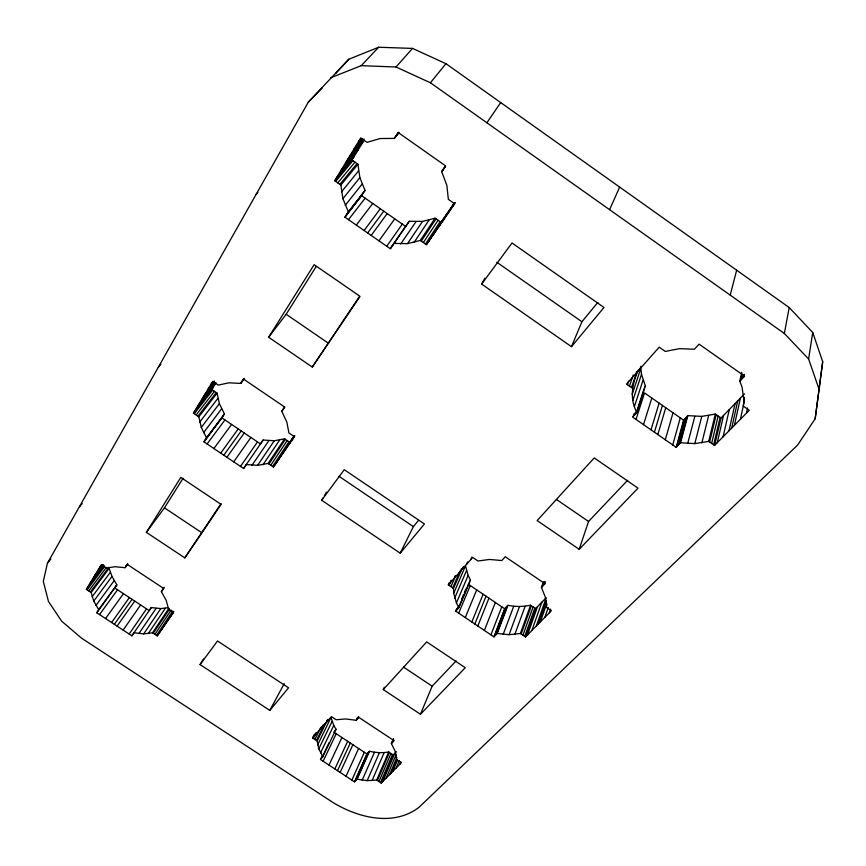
<?xml version="1.0" encoding="UTF-8"?>
<svg xmlns="http://www.w3.org/2000/svg" width="866" height="866" viewBox="0 0 866 866"><rect width="100%" height="100%" fill="white"/><g stroke="black" fill="none" stroke-linecap="round" stroke-linejoin="round"><path stroke-width="1.3" d="M456.707 608.744L455.689 611.136L493.923 636.856L497.203 633.436L509.078 634.691L520.369 633.479L525.51 636.943L551.415 610.703L546.175 607.153L545.396 597.323L541.445 587.429L543.263 582.342M680.535 442.764L694.813 443.608L708.702 441.357L714.569 445.438L721.01 418.051L715.316 414.067L701.774 416.384L687.864 415.648L680.535 442.764L676.162 447.311L632.602 417.055L636.846 412.389C629.344 398.847 632.148 382.999 638.664 369.652M744.403 397.299L743.266 406.1L749.252 410.3L714.569 445.438M815.166 418.798L822.7 361.707L812.73 332.49L789.197 307.538L445.947 63.673L412.53 48.409L378.68 47.24L348.781 59.245L308.296 102.177L47.435 563.203L43.3 581.389L48.474 601.48L61.627 621.149L81.599 638.22L333.475 802.814C358.697 817.926 393.575 826.684 418.982 807.339L797.543 445.135L815.166 418.798L822.7 361.707M818.922 388.845L808.617 359.033L812.73 332.49M808.617 359.033L784.358 333.475L789.197 307.538M746.481 413.104L747.564 407.951M740.419 419.241L744.37 400.969M743.84 376.926L744.403 374.404M734.411 425.325L740.398 398.133M742.194 378.637L743.039 374.859M731.694 428.085L737.745 400.85M743.851 399.854L742.119 387.286L739.802 381.127L741.783 372.293M728.988 430.824L735.104 403.567M740.549 380.347L741.956 374.036M723.078 436.81L729.324 409.51M717.21 442.753L723.597 415.388M713.649 444.799L720.122 417.434M711.635 443.392L718.163 416.059M708.702 441.357L715.316 414.067M709.622 441.996L716.204 414.695M701.85 442.872L708.637 415.615M694.813 443.608L701.774 416.384M730.211 295.122L736.652 270.203M687.68 443.576L694.824 416.394M679.853 443.479L687.193 416.351M676.844 446.607L684.248 419.458M678.349 445.048L685.72 417.91M676.162 447.311L683.577 420.162L687.864 415.648M672.763 444.962L680.275 417.856M665.294 439.766L673.012 412.79M657.814 434.57L665.737 407.724M654.415 432.21L662.436 405.418M651.015 429.839L659.123 403.112M643.514 424.632L651.838 398.035M636.846 412.389L645.387 386.02L641.511 374.307L640.883 368.277L632.158 394.333M636.012 419.425L644.542 392.947L683.577 420.162M634.724 414.727L635.536 412.205M636.185 413.125L644.326 388M633.263 416.33L634.085 413.807M634.399 406.511L643.016 380.25M632.83 400.471L641.511 374.307M579.192 549.293L638.036 488.153L594.228 457.93L537.158 520.585L579.192 549.293L588.544 521.462L627.633 480.284M640.104 368.721L640.927 366.275M631.498 387.557L636.921 371.492M629.463 386.139L633.241 375.032M549.358 612.792L550.624 609.101M627.417 384.71L628.694 381.018M544.844 617.361L548.243 607.521M546.175 607.153L547.031 604.695M538.327 623.964L546.5 600.571M540.352 621.907L546.782 603.44M536.314 626.01L546.23 597.692L535.599 608.603L525.51 636.943M531.886 630.48L541.878 602.162M527.502 634.93L537.559 606.601M524.709 636.402L534.82 608.073M543.22 585.578L544.584 581.768M544.443 584.312L545.353 581.768M522.945 635.211L533.099 606.914M541.997 586.845L543.816 581.768M521.18 634.02L531.367 605.745M520.369 633.479L530.587 605.215L535.599 608.603M514.837 634.399L525.153 606.168L530.587 605.215M509.078 634.691L519.513 606.503L525.153 606.168M503.178 634.367L513.744 606.232L519.513 606.503M495.558 635.146L506.285 607.066M496.694 633.966L507.4 605.886M497.203 633.436L507.898 605.356L513.744 606.232M493.923 636.856L504.661 608.766L507.898 605.356M494.432 636.315L505.17 608.235M490.946 634.854L501.76 606.806M484.386 630.437L495.363 602.487M477.815 626.021L488.954 598.157M474.828 624.018L486.043 596.198M471.84 622.005L483.12 594.228M465.269 617.577L476.701 589.898M396.238 767.893L399.323 760.543M384.352 687.182L383.259 689.574L420.443 714.255L432.156 686.175L456.122 660.942M399.735 764.353L400.763 761.907M458.688 613.15L470.281 585.557M392.774 771.411L397.397 760.391M484.873 278.235L481.626 284.07L571.473 346.671L581.92 321.751L597.854 302.396M458.374 608.192L469.513 581.844M458.883 607.64L470.509 580.101L468.138 575.425L465.54 565.855L453.719 593.221L456.425 602.909L458.883 607.64L455.689 611.136M389.635 774.594L396.855 757.458M391.205 773.002L396.866 759.536M382.794 781.522L394.723 753.398M456.187 610.595L457.205 608.203M457.28 609.393L458.796 605.799M461.838 598.612L463.364 595.018M464.371 592.625L465.897 589.032M386.204 778.069L396.033 754.816M456.425 602.909L468.138 575.425M380.542 782.615L392.504 754.503M327.619 719.57L317.173 740.971L318.796 748.863L322.942 756.776L320.452 759.504L354.519 781.846L357.073 779.183L367.195 780.645L376.678 780.071L381.257 783.081L393.196 754.968L396.411 751.666M378.962 781.576L390.956 753.485M381.257 783.081L401.337 762.74L396.671 759.666L395.351 751.677L391.356 743.526L393.445 738.655M391.778 743.082L393.348 739.434M470.768 559.598L471.829 557.13M392.72 742.108L393.77 739.672M376.678 780.071L388.726 752.013L393.196 754.968M454.704 598.081L466.482 570.662M377.392 780.547L389.419 752.467M466.514 564.394L467.586 561.926M453.719 593.221L453.503 588.404L462.271 568.215M462.292 569.157L463.364 566.678M372.055 780.612L384.168 752.586L388.726 752.013M367.195 780.645L379.405 752.662L384.168 752.586M452.691 587.862L459.922 571.235M460.387 571.3L461.459 568.832M454.314 578.142L455.397 575.663M450.915 586.661L455.57 575.987M362.183 780.158L374.48 752.229L379.405 752.662M453.503 588.404L448.317 584.907L449.4 582.428M450.179 582.796L451.273 580.328M449.129 585.459L451.305 580.501M357.073 779.183L369.457 751.298L374.48 752.229M354.519 781.846L366.924 753.972L369.457 751.298M354.919 781.424L367.325 753.55M355.796 780.515L368.191 752.641M609.61 209.691L619.655 187.088M356.673 779.595L369.068 751.72M351.867 780.104L364.326 752.262M346.021 776.272L358.611 748.495M340.165 772.429L352.884 744.728M337.502 770.686L350.286 743.017M317.173 740.971L312.55 737.94L331.44 716.647L336.138 719.743L345.75 718.953L356.186 720.306L357.301 717.914M356.597 719.852L357.712 717.459M357.506 718.845L358.621 716.453M334.85 768.943L347.677 741.296M328.983 765.1L341.951 737.529M323.126 761.246L336.214 733.751M323.408 754.557L329.123 742.617M322.553 757.209L336.062 729.302L333.756 725.405L330.964 717.513L317.66 744.89M321.026 758.313L322.174 755.921M320.561 752.846L333.756 725.405M318.796 748.863L332.057 721.454M316.447 740.495L324.577 723.857M326.644 722.049L327.813 719.668M314.856 739.456L320.691 727.581M320.431 729.053L321.6 726.682M321.903 727.397L323.072 725.015M312.55 737.94L314.304 734.379M314.001 736.306L315.17 733.935M313.275 738.417L316.187 732.474M323.04 497.939L321.665 500.245L400.211 553.179L413.385 526.615L418.505 520.39M203.542 658.939L200.078 664.579L269.824 710.401L284.221 683.62M324.414 495.623L326.482 492.159M168.469 607.651L160.816 608.592L151.247 607.553L131.892 635.828L96.776 612.782L98.735 609.653L93.745 601.101L91.136 592.463L86.373 589.335L101.246 564.859L106.096 568.064L115.048 566.71L125.05 567.695L127.746 563.961M243.584 468.495L246.225 464.544L257.603 465.345L268.103 463.44L273.429 467.034L289.785 442.31L284.589 438.802L274.273 440.751L263.123 440.036L243.584 468.495L203.997 441.866L206.53 437.828L201.291 427.425L198.834 416.752L193.454 413.125L212.755 381.386L218.243 385.099L228.905 382.815L240.661 383.411L243.887 379.146M390.295 248.704L393.824 243.411L407.475 243.638L420.335 240.412L426.429 244.667L441.043 222.335L435.111 218.189L422.543 221.415L409.228 221.274L390.295 248.704L344.939 217.193L348.338 211.78L342.914 198.704L340.868 185.043L334.687 180.745L360.711 137.921L367.032 142.349L380.163 138.528L394.366 138.408L398.392 133.375M193.454 413.125L211.834 389.581L215.915 382.902M334.687 180.745L351.964 160.058L363.991 140.357M146.365 532.363L180.81 477.404L220.722 504.109L184.794 557.866L146.365 532.363L164.464 507.855L183.083 478.249M268.644 337.253L314.131 264.671L359.693 296.107L312.29 367.054L268.644 337.253L286.17 314.271L316.22 266.479M125.05 567.695L127.161 564.34L163.555 588.382L161.368 591.673L166.24 600.495L168.578 609.263L173.384 612.435L157.244 635.893L152.524 632.797L143.68 633.88L133.938 632.754L131.892 635.828M240.661 383.411L243.411 379.037L284.633 407.009L281.764 411.296L286.852 422.078L288.919 432.957L294.343 436.637L273.429 467.034M394.366 138.408L398.1 132.466L445.589 165.871L441.714 171.674L446.867 185.356L448.35 199.353L454.596 203.737L426.429 244.667M90.389 591.976L108.802 567.392L112.006 576.42L116.823 584.886L114.864 588.003L149.201 610.617L151.247 607.553M211.834 389.581L217.085 393.132L219.379 403.653L224.435 413.894L221.912 417.899L260.504 443.955L263.123 440.036M344.939 217.193L365.051 190.455L359.845 177.638L357.95 164.248L351.964 160.058M452.344 207.006L455.191 202.655M428.583 241.538L443.154 219.25M433.346 234.621L447.841 212.441M438.142 227.65L454.011 203.521L441.043 222.335M442.548 221.252L454.747 202.568M447.43 214.162L454.563 203.218M425.477 244.006L440.112 221.685M423.387 242.545L438.077 220.256M275.031 464.706L294.148 436.009M282.143 454.369L294.278 436.204M289.038 444.355L294.191 436.54M292.676 439.062L294.884 435.717M421.287 241.084L436.042 218.838M272.595 466.471L288.973 441.757M156.508 635.406L172.691 611.115M157.244 635.893L173.406 611.591M270.766 465.237L287.187 440.556M161.228 630.112L173.709 611.342M420.335 240.412L435.111 218.189M169.292 618.378L173.698 611.764M202.731 531.735L221.36 503.86M312.29 367.054L359.899 296.627M268.103 463.44L284.589 438.802M154.884 634.345L171.1 610.065M268.936 464.003L285.401 439.343M414.045 242.448L428.962 220.224M152.524 632.797L168.794 608.549M153.26 633.273L169.509 609.025M148.238 633.62L165.309 608.289M262.993 464.739L279.577 440.112M407.475 243.638L422.543 221.415M257.603 465.345L274.273 440.751M143.68 633.88L160.816 608.592M251.984 465.28L268.774 440.729M486.898 122.777L500.689 102.567M138.885 633.598L156.107 608.343M161.368 591.673L164.367 587.31M184.794 557.866L201.984 532.85L164.464 507.855M400.709 243.952L415.94 221.772M289.785 442.31L294.18 435.912M281.764 411.296L284.795 406.912M129.153 634.031L146.527 608.852M390.847 247.882L409.228 221.274M240.499 466.417L257.494 441.931M441.714 171.674L445.579 166.142M123.134 630.069L140.628 604.977M442.32 170.764L445.405 166.348M386.766 246.258L402.311 224.099M117.094 626.118L134.728 601.091M233.712 461.849L250.88 437.46M114.355 624.321L132.054 599.326M111.606 622.513L129.37 597.562M226.914 457.28L244.244 432.978M223.818 455.202L241.235 430.943M378.983 240.845L394.755 218.827M105.565 618.551L123.459 593.665M220.722 453.124L238.215 428.908M99.525 614.589L117.549 589.778M98.735 609.653L116.823 584.886M96.776 612.782L116.52 585.373M213.913 448.534L231.579 424.427M371.2 235.433L387.199 213.556M95.964 605.421L114.139 580.696M126.1 566.018L127.681 563.874M367.649 232.976L383.757 211.163M93.745 601.101L112.006 576.42M200.078 664.579L217.528 640.981L288.562 687.821L269.824 710.401M321.665 500.245L344.267 469.708L424.427 523.984L400.211 553.179M481.626 284.07L512.023 242.989L603.981 307.462L571.473 346.671M207.093 443.955L224.933 419.945M364.11 230.518L380.315 208.76M92.132 596.761L110.458 572.134M206.13 438.456L224.435 413.894M91.136 592.463L109.527 567.869M205.264 439.852L223.168 415.907M203.997 441.866L222.302 417.282M88.754 590.893L106.399 567.403M87.509 587.451L103.606 566.126M86.373 589.335L104.072 565.866M87.12 589.822L104.797 566.342M100.055 566.808L101.668 564.675M97.468 571.062L102.307 564.675M94.903 575.295L102.946 564.643M93.734 577.211L102.589 565.498M92.575 579.116L103.043 565.271M241.094 382.729L244.309 378.464M203.575 432.697L221.577 408.839M90.042 583.294L103.714 565.173M201.291 427.425L219.379 403.653M356.305 225.095L372.737 203.478M199.7 422.088L217.875 398.392M198.834 416.752L217.085 393.132M348.489 219.661L365.149 198.195M198 416.189L216.262 392.569M196.149 414.944L214.465 391.356M194.937 410.7L213.307 387.167M194.298 413.699L212.657 390.133M203.001 397.429L214.671 382.534M347.807 212.635L365.051 190.455M201.497 399.908L214.833 382.859M346.638 214.497L363.363 193.129M345.469 216.348L362.215 194.958M198.206 405.32L215.764 382.859M211.207 383.919L212.874 381.798M207.851 389.451L214.508 380.964M204.506 394.939L214.508 382.187M345.22 205.361L362.053 184.166M396.227 135.442L398.641 132.433M394.95 137.477L398.977 132.455M342.914 198.704L359.845 177.638M47.435 563.203L50.813 559.025M341.453 191.906L358.47 170.981M330.639 77.81L361.23 65.664L396 67.007L430.413 82.768L445.947 63.673M79.694 506.653L82.238 503.547M340.868 185.043L357.95 164.248M339.905 184.371L357.019 163.598M337.783 182.888L354.963 162.159M335.662 181.416L352.895 160.719M336.679 177.476L353.923 156.843M341.074 170.234L358.264 149.721M347.537 159.593L363.796 140.281M345.512 162.938L362.648 142.544M349.583 156.248L364.099 139.015M354.086 148.822L362.605 138.755M358.632 141.342L361.176 138.344M158.316 367.238L160.859 364.283M448.317 584.907L472.717 557.412L478.01 560.995L489.528 559.447L501.815 560.54L505.257 556.751L545.006 583.727L541.445 587.429M396 67.007L412.53 48.409M334.839 730.666L336.062 729.302M470.011 580.642L470.509 580.101M644.737 386.745L645.387 386.02M383.259 689.574L426.678 641.901L465.248 667.697L420.443 714.255M356.186 720.306L358.838 717.394L394.095 740.679L391.356 743.526M335.597 73.61L348.781 59.245M256.044 194.525L257.851 192.577M361.23 65.664L378.68 47.24M739.802 381.127L744.598 376.147L699.068 344.127L694.413 349.236L679.518 348.662L665.283 351.434L659.221 347.179L626.497 384.071L632.418 388.195M308.296 102.177L322.174 87.942M721.01 418.051L744.587 393.824M333.605 732.03L366.924 753.972M403.534 667.112L432.156 686.175M468.333 584.247L504.661 608.766M339.017 476.311L413.385 526.615M286.17 314.271L328.647 343.38M556.448 499.465L588.544 521.462M361.696 195.781L405.743 226.491M496.846 262.279L581.92 321.751M430.413 82.768L784.358 333.475"/></g></svg>
